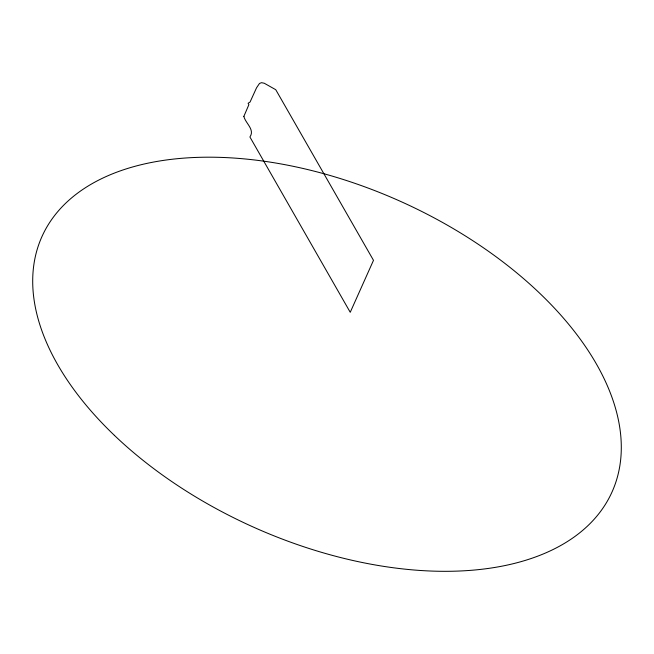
<?xml version="1.0" encoding="UTF-8"?>
<svg xmlns="http://www.w3.org/2000/svg" width="654" height="654" viewBox="0 0 654 654"><rect width="100%" height="100%" fill="white"/><g stroke="black" fill="none" stroke-linecap="round" stroke-linejoin="round"><path stroke-width="0.98" d="M243.86 116.371C245.413 123.271 255.142 129.525 249.91 136.98L350.242 312.293L373.491 260.333L275.963 90.056A5.559 2.812 89.9 0 0 275.506 89.565L264.273 83.246L261.526 82.682L259.491 83.459L256.548 87.8L250.057 102.049L248.103 103.267L248.896 104.648L243.86 116.371M114.385 435.351A312.342 178.706 24.1 0 0 609.536 497.13A312.342 178.706 24.1 0 0 257.079 160.287A312.342 178.706 24.1 0 0 114.385 435.351"/></g></svg>
